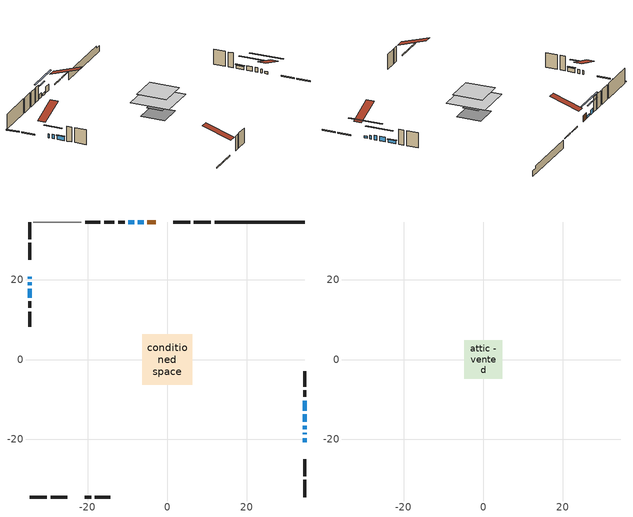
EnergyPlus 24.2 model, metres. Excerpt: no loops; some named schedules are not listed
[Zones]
conditioned space
 floor othersidecoefficients (Floor1 construction): -2.59,-2.59 -2.59,2.59 2.59,2.59 2.59,-2.59 z0.55
 floor adiabatic (AdiabaticFloorConstruction): -6.32,-6.32 -6.32,6.32 6.32,6.32 6.32,-6.32 z2.99
 floor foundation (Slab1 construction): -3.94,-3.94 -3.94,3.94 3.94,3.94 3.94,-3.94 z-2.04
 wall outside (RimJoist1 construction): 11,34.58 6.69,34.58 / -34.58,-34.58 -30.27,-34.58 / -34.58,34.58 -34.58,30.27 / 34.58,-34.58 34.58,-30.27 z0.55:0.85
 wall outside (RimJoist2 construction): 5.76,34.58 1.51,34.58 / -29.34,-34.58 -25.09,-34.58 / -34.58,29.34 -34.58,25.09 / 34.58,-29.34 34.58,-25.09 z0.55:0.85
 wall outside (AdiabaticWallConstruction 1): -2.83,34.58 -5,34.58 z0.55:2.58
 wall outside (AdiabaticWallConstruction): -34.58,20.76 -34.58,20.33 / 34.58,-18.86 34.58,-18.44 z0.55:1.77; 34.58,-20.76 34.58,-19.79 / -5.92,34.58 -7.4,34.58 z0.55:1.26; 34.58,-17.51 34.58,-16.65 z0.55:2.08; 34.58,-15.72 34.58,-13.79 / -8.32,34.58 -9.8,34.58 z0.55:2.02; 34.58,-12.86 34.58,-10.32 z0.55:1.57; -34.58,19.41 -34.58,18.7 / -34.58,17.77 -34.58,15.53 z0.55:1.87
 wall outside (Wall1 construction): -10.73,34.58 -12.36,34.58 / -20.75,-34.58 -19.12,-34.58 / -34.58,14.6 -34.58,12.97 / 34.58,-9.39 34.58,-7.76 z0.55:5.43
 wall outside (Wall3 construction): -16.81,34.58 -20.65,34.58 / -18.2,-34.58 -14.35,-34.58 / -34.58,12.05 -34.58,8.2 / 34.58,-6.83 34.58,-2.98 z0.55:5.43
 wall foundation (FoundationWall1 construction): 11.93,34.58,-2.04 11.93,34.58,0.55 32.32,34.58,0.55 32.32,34.58,-0.21 34.58,34.58,-0.21 34.58,34.58,-2.04
 wall othersidecoefficients (Wall2 construction): -13.29,34.58 -15.88,34.58 z0.55:5.43
 wall adiabatic (Wall4 construction): -21.58,34.58 -33.66,34.58 z0.55:5.43
 window (WindowConstruction 6): -34.58,20.75 -34.58,20.34 z0.55:1.77
 window (WindowConstruction 8): 34.58,-20.75 34.58,-19.79 z0.55:1.26
 window (WindowConstruction 9): -5.92,34.58 -7.4,34.58 z0.55:1.26
 window (WindowConstruction 7): 34.58,-18.86 34.58,-18.44 z0.55:1.77
 window (WindowConstruction): 34.58,-17.51 34.58,-16.65 z0.55:2.07
 window (WindowConstruction 1): 34.58,-15.72 34.58,-13.79 z0.55:2.02
 window (WindowConstruction 2): -8.33,34.58 -9.8,34.58 z0.55:2.02
 window (WindowConstruction 3): 34.58,-12.86 34.58,-10.32 z0.55:1.56
 window (WindowConstruction 4): -34.58,19.41 -34.58,18.7 z0.55:1.87
 window (WindowConstruction 5): -34.58,17.77 -34.58,15.53 z0.55:1.87
 door (Door): -2.83,34.58 -5,34.58 z0.55:2.58
 ceiling adiabatic (AdiabaticFloorConstruction): 6.32,-6.32 6.32,6.32 -6.32,6.32 -6.32,-6.32 z2.99
attic - vented
 floor to conditioned space (Floor2 construction Reversed): -4.83,-4.83 -4.83,4.83 4.83,4.83 4.83,-4.83 z5.43
 roof outside (Roof1 construction): -1.9,34.58,5.43 -1.9,25.17,8.56 0.58,25.17,8.56 0.58,34.58,5.43; -21.68,-34.58,5.43 -21.68,-25.17,8.56 -24.16,-25.17,8.56 -24.16,-34.58,5.43; -34.58,21.68,5.43 -25.17,21.68,8.56 -25.17,24.16,8.56 -34.58,24.16,5.43; 34.58,-21.68,5.43 25.17,-21.68,8.56 25.17,-24.16,8.56 34.58,-24.16,5.43
shading: 34.58,-14.71 34.58,-25.84 35,-25.84 35,-14.71 z6.34; -12.48,34.58 -0.84,34.58 -0.84,35 -12.48,35 z6.34; 34.58,-14.01 34.58,-20.15 35,-20.15 35,-14.01 z4.71; 34.58,-11.15 34.58,-18.36 35,-18.36 35,-11.15 z4.66; -12.44,34.58 -5.69,34.58 -5.69,35 -12.44,35 z4.66; 34.58,-10.12 34.58,-13.06 35,-13.06 35,-10.12 z1.77; -34.58,16.06 -34.58,22.05 -35,22.05 -35,16.06 z4.51; -34.58,15.33 -34.58,17.97 -35,17.97 -35,15.33 z2.07
[Building]
Building 1: Terrain=Suburbs
[Site:Location]
Edmonton Intl AP_AB: Latitude {deg}=53.31; Longitude {deg}=-113.58; Time Zone {hr}=-7; Elevation {m}=723; Keep Site Location Information=Yes
[Site:GroundTemperature:Shallow]
-1.56185, -3.61833, -3.78302, -2.80711, 1.11059, 5.01004, 8.39065, 10.5322, 10.7141, 8.97234, 5.67794, 1.89811
[Site:WaterMainsTemperature]
Calculation Method=Schedule; Temperature Schedule=mains temperature schedule
[Material] Roughness=Rough; Thermal Absorptance=0.9
Name | Thickness {m} | Conductivity {W/m-K} | Density {kg/m3} | Specific Heat {J/kg-K} | Solar Absorptance | Visible Absorptance
asphalt or fiberglass shingles | 0.00635 | 0.162714 | 1121.4 | 1465.45 | 0.4 | 0.4
ceiling loosefill ins | 0.254 | 0.0480833 | 16.02 | 1046.75 | 0.7 | 0.7
ceiling stud and cavity | 0.1397 | 0.197355 | 65.682 | 1177.47 | 0.7 | 0.7
concrete 4.0 in. | 0.1016 | 1.803125 | 2242.8 | 837.4 | 0.7 | 0.7
concrete 8.0 in. | 0.2032 | 1.803125 | 2242.8 | 837.4 | 0.7 | 0.7
door material | 0.04445 | 0.053851 | 512.64 | 1214.23 | 0.7 | 0.7
exterior vertical ins | 0.0483764 | 0.029427 | 32.04 | 1214.23 | 0.7 | 0.7
floor covering | 0.0127 | 0.0433444 | 54.468 | 1339.84 | 0.6 | 0.6
floor rigid ins | 0.103632 | 0.029427 | 32.04 | 1214.23 | 0.7 | 0.7
floor rigid ins 1; wall rigid ins 2 | 0.512978 | 0.029427 | 32.04 | 1214.23 | 0.7 | 0.7
floor stud and cavity | 0.1397 | 0.296149 | 92.3553 | 1139.71 | 0.7 | 0.7
floor stud and cavity 1 | 0.1397 | 1.75129 | 37.0049 | 1207.88 | 0.7 | 0.7
furniture material conditioned space 1 | 0.1524 | 0.115458 | 640.8 | 1214.23 | 0.6 | 0.6
gypsum board | 0.0127 | 0.160291 | 801 | 837.4 | 0.6 | 0.6
gypsum board 1 | 0.0127 | 0.160291 | 801 | 837.4 | 0.7 | 0.7
osb sheathing 0.5 in. | 0.0127 | 0.115458 | 512.64 | 1214.23 | 0.7 | 0.7
osb sheathing 0.75 in. | 0.01905 | 0.115458 | 512.64 | 1214.23 | 0.7 | 0.7
osb sheathing 2.0 in. | 0.0508 | 0.115458 | 512.64 | 1214.23 | 0.7 | 0.7
rim joist rigid ins; wall rigid ins | 0.051816 | 0.029427 | 32.04 | 1214.23 | 0.7 | 0.7
rim joist stud and cavity | 0.0508 | 0.0451077 | 125.044 | 1163.47 | 0.6 | 0.6
rim joist stud and cavity 1 | 0.0508 | 0.0315101 | 125.044 | 1163.47 | 0.6 | 0.6
wall rigid ins 1 | 0.051816 | 0.029427 | 32.04 | 1214.23 | 0.4 | 0.4
wall stud and cavity | 0.1397 | 0.28235 | 139.0536 | 1170.24 | 0.7 | 0.7
wall stud and cavity 1 | 0.1397 | 0.324443 | 139.0536 | 1170.24 | 0.7 | 0.7
wall stud and cavity 2 | 0.1397 | 0.260132 | 139.0536 | 1170.24 | 0.7 | 0.7
wall stud and cavity 3 | 0.1397 | 0.199574 | 139.0536 | 1170.24 | 0.7 | 0.7
wall stud and cavity 4 | 0.0889 | 0.380278 | 52.3479 | 1209.89 | 0.7 | 0.7
wall stud and cavity 5 | 0.0889 | 0.391764 | 83.0341 | 1211.67 | 0.7 | 0.7
wood siding | 0.0254 | 0.102417 | 544.68 | 1172.36 | 0.4 | 0.4
wood siding 1; wood siding 2; wood siding 3 | 0.0254 | 0.102417 | 544.68 | 1172.36 | 0.7 | 0.7
[WindowMaterial:SimpleGlazingSystem]
Name | U-Factor {W/m2-K} | Solar Heat Gain Coefficient
WindowMaterial | 2.370565 | 0.52
WindowMaterial 1 | 2.38419 | 0.65
WindowMaterial 2 | 2.40407 | 0.64
WindowMaterial 3 | 2.38249 | 0.52
WindowMaterial 4 | 2.35637 | 0.52
WindowMaterial 5 | 2.3859 | 0.65
WindowMaterial 6 | 2.57895 | 0.56
WindowMaterial 7 | 2.52274 | 0.46
WindowMaterial 8 | 2.49491 | 0.6
[Construction]
AdiabaticFloorConstruction: floor stud and cavity 1, floor rigid ins 1, osb sheathing 0.75 in., floor covering
AdiabaticWallConstruction: wood siding 2, wall rigid ins 2, wall stud and cavity 4, gypsum board
AdiabaticWallConstruction 1: wood siding 3, wall rigid ins 2, wall stud and cavity 4, gypsum board
Door: door material
Floor1 construction: floor stud and cavity, floor rigid ins, osb sheathing 0.75 in., floor covering
Floor2 construction Reversed: gypsum board, ceiling stud and cavity, ceiling loosefill ins
FoundationWall1 construction: concrete 8.0 in., gypsum board 1
furniture construction conditioned space 1: furniture material conditioned space 1
PartitionWallConstruction: gypsum board, wall stud and cavity 5, gypsum board
RimJoist1 construction: wood siding 1, rim joist rigid ins, osb sheathing 2.0 in., rim joist stud and cavity
RimJoist2 construction: wood siding 1, osb sheathing 2.0 in., rim joist stud and cavity 1
Roof1 construction: asphalt or fiberglass shingles
Slab1 construction: concrete 4.0 in.
Wall1 construction: wood siding, wall rigid ins, osb sheathing 0.5 in., wall stud and cavity, gypsum board
Wall2 construction: wall rigid ins 1, osb sheathing 0.5 in., wall stud and cavity 1, gypsum board
Wall3 construction: wood siding, wall rigid ins, osb sheathing 0.5 in., wall stud and cavity 2, gypsum board
Wall4 construction: wall rigid ins 1, osb sheathing 0.5 in., wall stud and cavity 3, gypsum board
WindowConstruction: WindowMaterial
WindowConstruction 1: WindowMaterial 1
WindowConstruction 2: WindowMaterial 2
WindowConstruction 3: WindowMaterial 3
WindowConstruction 4: WindowMaterial 4
WindowConstruction 5: WindowMaterial 5
WindowConstruction 6; WindowConstruction 7: WindowMaterial 6
WindowConstruction 8: WindowMaterial 7
WindowConstruction 9: WindowMaterial 8
[Zone] Multiplier=1; Part of Total Floor Area=Yes
Name | Volume {m3}
attic - vented | 47.5434
conditioned space | 580.6
[Space]
Name | Zone | Volume {m3}
attic - vented 1 | attic - vented | 47.5434
conditioned space 1 | conditioned space | 580.6
[ZoneInfiltration:EffectiveLeakageArea]
infil attic - vented 1: Zone or Space=attic - vented 1; Schedule=Always On Discrete; Effective Air Leakage Area {cm2}=3247.3; Stack Coefficient=0.000218144; Wind Coefficient=9.97911e-06
[ZoneMixing]
whole house fan mix: Zone or Space=attic - vented; Schedule=Always On Continuous; Design Flow Rate Calculation Method=Flow/Zone; Design Flow Rate {m3/s}=0; Source Zone or Space=conditioned space
[SurfaceProperty:OtherSideCoefficients]
other non-freezing space: Combined Convective/Radiative Film Coefficient {W/m2-K}=8.35; Constant Temperature Coefficient=1; External Dry-Bulb Temperature Coefficient=0; Ground Temperature Coefficient=0; Wind Speed Coefficient=0; Zone Air Temperature Coefficient=0; Constant Temperature Schedule=other non-freezing space; Previous Other Side Temperature Coefficient=0
[SurfaceProperty:ExposedFoundationPerimeter]
Slab1: Exposed Perimeter Calculation Method=TotalExposedPerimeter; Total Exposed Perimeter {m}=22.656
[InternalMass] Zone or ZoneList=conditioned space; Space or SpaceList=conditioned space 1
Name | Construction | Surface Area {m2}
furniture mass conditioned space 1 | furniture construction conditioned space 1 | 99.584
partition wall mass | PartitionWallConstruction | 248.96
[Lights]
interior lighting: Zone or ZoneList or Space or SpaceList=conditioned space 1; Schedule=interior lighting schedule; Design Level Calculation Method=LightingLevel; Lighting Level {W}=343.2; Return Air Fraction=0; Fraction Radiant=0.6; Fraction Visible=0.2; Fraction Replaceable=1
[People]
occupants: Zone or ZoneList or Space or SpaceList=conditioned space 1; Number of People Schedule=occupants schedule; Number of People Calculation Method=People; Number of People=3; Fraction Radiant=0.314171; Sensible Heat Fraction=0.56303; Activity Level Schedule=occupants activity schedule; Carbon Dioxide Generation Rate {m3/s-W}=0; Enable ASHRAE 55 Comfort Warnings=No; Mean Radiant Temperature Calculation Type=EnclosureAveraged
[ElectricEquipment] Zone or ZoneList or Space or SpaceList=conditioned space 1; Design Level Calculation Method=EquipmentLevel
Name | Schedule | Design Level {W} | Fraction Latent | Fraction Radiant | Fraction Lost
clothes dryer | clothes dryer schedule | 140.772 | 0.015 | 0.081 | 0.85
clothes washer | clothes washer schedule | 32.1985 | 0.03 | 0.162 | 0.7
cooking range | cooking range schedule | 208.969 | 0.08 | 0.432 | 0.2
dishwasher | dishwasher schedule | 66.8632 | 0.3 | 0.18 | 0.4
fridge | fridge schedule | 72.9452 | 0 | 0.6 | 0
mech vent bath fan 0 | mech vent bath fan 0 schedule | 50.2 | 0 | 0 | 1
mech vent bath fan 1 | mech vent bath fan 1 schedule | 50.2 | 0 | 0 | 1
mech vent house fan | mech vent house fan schedule | 22.6267 | 0 | 0 | 0.5
mech vent house fan cfis | mech vent house fan cfis schedule | 0 | 0 | 0 | 0
mech vent range fan 0 | mech vent range fan 0 schedule | 57 | 0 | 0 | 1
misc plug loads | misc plug loads schedule | 494.7 | 0.045 | 0.513 | 0.1
whole house fan | Always On Discrete | 0 | 0 | 0 | 1
[OtherEquipment] Zone or ZoneList or Space or SpaceList=conditioned space 1; Design Level Calculation Method=EquipmentLevel
Name | Fuel Type | Schedule | Design Level {W} | Fraction Latent | Fraction Radiant | Fraction Lost
clothes dryer 1 | Electricity | clothes dryer schedule | 0 | 0.015 | 0.081 | 0.85
cooking range 1 | Electricity | cooking range schedule | 0 | 0.08 | 0.432 | 0.2
general water use latent | None | general water use schedule | 59.3978 | 1 | 0 | 0
general water use sensible | None | general water use schedule | -58.539 | 0 | 0.6 | 0
mech vent house fan latent load | None | Always On Discrete | 0 | 1 | 0 | 0
mech vent house fan sensible load | None | Always On Discrete | 0 | 0 | 0 | 0
water heater energy adjustment1 | NaturalGas | Always On Discrete | 0.01 | 0 | 0 | 1
[ZoneInfiltration:DesignFlowRate] Zone or ZoneList or Space or SpaceList=conditioned space 1; Schedule=Always On Discrete; Design Flow Rate Calculation Method=Flow/Zone; Design Flow Rate {m3/s}=0
infil flow; natural vent flow; whole house fan flow
[AvailabilityManager:Scheduled]
furnace airloop Availability Manager: Schedule=Always On Discrete
[Foundation:Kiva]
Foundation Kiva 1: Initial Indoor Air Temperature {C}=18; Wall Height Above Grade {m}=0.550012; Wall Depth Below Slab {m}=0.2032; Custom Block Material Name 1=exterior vertical ins; Custom Block Depth 1 {m}=2.59001; Custom Block X Position 1 {m}=0.2159; Custom Block Z Position 1 {m}=0
[Foundation:Kiva:Settings]
Soil Conductivity {W/m-K}=0.849921; Soil Density {kg/m3}=1842.3; Soil Specific Heat {J/kg-K}=418.7; Ground Solar Absorptivity=0.9; Ground Thermal Absorptivity=0.9; Ground Surface Roughness {m}=0.03; Far-Field Width {m}=40; Deep-Ground Boundary Condition=ZeroFlux; Deep-Ground Depth {m}=40; Minimum Cell Dimension {m}=0.2; Maximum Cell Growth Coefficient=3; Simulation Timestep=Timestep
[Exterior:Lights]
exterior lighting: Schedule=exterior lighting schedule; Design Level {W}=75.6
[EnergyManagementSystem:GlobalVariable]
furnace_airloop_Fan_RTF
infil_program_Qfan
infil_program_Qinf
natural_vent_program_Qnv
natural_vent_program_Qwhf
[EnergyManagementSystem:Sensor]
Name | Output:Variable or Output:Meter Index Key | Output:Variable or Output:Meter
airflow_gain | infil flow | Infiltration Sensible Heat Gain Energy
airflow_gain_1 | natural vent flow | Infiltration Sensible Heat Gain Energy
airflow_gain_2 | whole house fan flow | Infiltration Sensible Heat Gain Energy
airflow_loss | infil flow | Infiltration Sensible Heat Loss Energy
airflow_loss_1 | natural vent flow | Infiltration Sensible Heat Loss Energy
airflow_loss_2 | whole house fan flow | Infiltration Sensible Heat Loss Energy
clg_load_cond |  | Cooling:EnergyTransfer:Zone:CONDITIONED SPACE
clg_sp_s; clg_sp_s_1 | cooling setpoint | Schedule Value
clothes_dryer_exhaust_0_sch_s | clothes dryer exhaust 0 schedule | Schedule Value
cool_season | cooling season schedule | Schedule Value
htg_load_cond |  | Heating:EnergyTransfer:Zone:CONDITIONED SPACE
htg_sp_s; htg_sp_s_1 | heating setpoint | Schedule Value
ig_ee_conv | clothes dryer | Electric Equipment Convective Heating Energy
ig_ee_conv_2 | cooking range | Electric Equipment Convective Heating Energy
ig_ee_conv_4 | fridge | Electric Equipment Convective Heating Energy
ig_ee_conv_5 | misc plug loads | Electric Equipment Convective Heating Energy
ig_ee_conv_6 | whole house fan | Electric Equipment Convective Heating Energy
ig_ee_rad | clothes dryer | Electric Equipment Radiant Heating Energy
ig_ee_rad_2 | cooking range | Electric Equipment Radiant Heating Energy
ig_ee_rad_4 | fridge | Electric Equipment Radiant Heating Energy
ig_ee_rad_5 | misc plug loads | Electric Equipment Radiant Heating Energy
ig_ee_rad_6 | whole house fan | Electric Equipment Radiant Heating Energy
ig_lgt_conv | interior lighting | Lights Convective Heating Energy
ig_lgt_rad | interior lighting | Lights Radiant Heating Energy
ig_lgt_vis | interior lighting | Lights Visible Radiation Heating Energy
ig_oe_conv | clothes dryer 1 | Other Equipment Convective Heating Energy
ig_oe_conv_1 | cooking range 1 | Other Equipment Convective Heating Energy
ig_oe_conv_2 | general water use latent | Other Equipment Convective Heating Energy
ig_oe_conv_3 | general water use sensible | Other Equipment Convective Heating Energy
ig_oe_conv_4 | water heater energy adjustment1 | Other Equipment Convective Heating Energy
ig_oe_rad | clothes dryer 1 | Other Equipment Radiant Heating Energy
ig_oe_rad_1 | cooking range 1 | Other Equipment Radiant Heating Energy
ig_oe_rad_2 | general water use latent | Other Equipment Radiant Heating Energy
ig_oe_rad_3 | general water use sensible | Other Equipment Radiant Heating Energy
ig_oe_rad_4 | water heater energy adjustment1 | Other Equipment Radiant Heating Energy
ig_ppl_conv | occupants | People Convective Heating Energy
ig_ppl_rad | occupants | People Radiant Heating Energy
im_conv | furniture mass conditioned space 1 | Surface Inside Face Convection Heat Gain Energy
im_conv_1 | partition wall mass | Surface Inside Face Convection Heat Gain Energy
im_ig | furniture mass conditioned space 1 | Surface Inside Face Internal Gains Radiation Heat Gain Energy
im_ig_1 | partition wall mass | Surface Inside Face Internal Gains Radiation Heat Gain Energy
im_lgt | furniture mass conditioned space 1 | Surface Inside Face Lights Radiation Heat Gain Energy
im_lgt_1 | partition wall mass | Surface Inside Face Lights Radiation Heat Gain Energy
im_sol | furniture mass conditioned space 1 | Surface Inside Face Solar Radiation Heat Gain Energy
im_sol_1 | partition wall mass | Surface Inside Face Solar Radiation Heat Gain Energy
im_surf | furniture mass conditioned space 1 | Surface Inside Face Net Surface Thermal Radiation Heat Gain Energy
im_surf_1 | partition wall mass | Surface Inside Face Net Surface Thermal Radiation Heat Gain Energy
mech_vent_bath_fan_0_sch_s | mech vent bath fan 0 schedule | Schedule Value
mech_vent_bath_fan_1_sch_s | mech vent bath fan 1 schedule | Schedule Value
mech_vent_range_fan_0_sch_s | mech vent range fan 0 schedule | Schedule Value
mv_conv | mech vent bath fan 0 | Electric Equipment Convective Heating Energy
mv_conv_1 | mech vent bath fan 1 | Electric Equipment Convective Heating Energy
mv_conv_2 | mech vent house fan | Electric Equipment Convective Heating Energy
mv_conv_3 | mech vent house fan cfis | Electric Equipment Convective Heating Energy
mv_conv_4 | mech vent range fan 0 | Electric Equipment Convective Heating Energy
mv_conv_5 | mech vent house fan latent load | Other Equipment Convective Heating Energy
mv_conv_6 | mech vent house fan sensible load | Other Equipment Convective Heating Energy
mv_rad | mech vent bath fan 0 | Electric Equipment Radiant Heating Energy
mv_rad_1 | mech vent bath fan 1 | Electric Equipment Radiant Heating Energy
mv_rad_2 | mech vent house fan | Electric Equipment Radiant Heating Energy
mv_rad_3 | mech vent house fan cfis | Electric Equipment Radiant Heating Energy
mv_rad_4 | mech vent range fan 0 | Electric Equipment Radiant Heating Energy
mv_rad_5 | mech vent house fan latent load | Other Equipment Radiant Heating Energy
mv_rad_6 | mech vent house fan sensible load | Other Equipment Radiant Heating Energy
natural_vent_s | natural vent schedule | Schedule Value
oa_temp |  | Site Outdoor Air Drybulb Temperature
out_pb_s |  | Site Outdoor Air Barometric Pressure
out_wt_s |  | Site Outdoor Air Humidity Ratio
site_vw_s |  | Site Wind Speed
ss_back_out | Window1 | Surface Window Shortwave from Zone Back Out Window Heat Transfer Rate
ss_back_out_1 | Window10 | Surface Window Shortwave from Zone Back Out Window Heat Transfer Rate
ss_back_out_2 | Window11 | Surface Window Shortwave from Zone Back Out Window Heat Transfer Rate
ss_back_out_3 | Window2 | Surface Window Shortwave from Zone Back Out Window Heat Transfer Rate
ss_back_out_4 | Window3 | Surface Window Shortwave from Zone Back Out Window Heat Transfer Rate
ss_back_out_5 | Window4 | Surface Window Shortwave from Zone Back Out Window Heat Transfer Rate
ss_back_out_6 | Window5 | Surface Window Shortwave from Zone Back Out Window Heat Transfer Rate
ss_back_out_7 | Window6 | Surface Window Shortwave from Zone Back Out Window Heat Transfer Rate
ss_back_out_8 | Window8 | Surface Window Shortwave from Zone Back Out Window Heat Transfer Rate
ss_back_out_9 | Window9 | Surface Window Shortwave from Zone Back Out Window Heat Transfer Rate
ss_conv | Door1 | Surface Inside Face Convection Heat Gain Energy
ss_conv_1 | Window1 | Surface Inside Face Convection Heat Gain Energy
ss_conv_10 | Window9 | Surface Inside Face Convection Heat Gain Energy
ss_conv_2 | Window10 | Surface Inside Face Convection Heat Gain Energy
ss_conv_3 | Window11 | Surface Inside Face Convection Heat Gain Energy
ss_conv_4 | Window2 | Surface Inside Face Convection Heat Gain Energy
ss_conv_5 | Window3 | Surface Inside Face Convection Heat Gain Energy
ss_conv_6 | Window4 | Surface Inside Face Convection Heat Gain Energy
ss_conv_7 | Window5 | Surface Inside Face Convection Heat Gain Energy
ss_conv_8 | Window6 | Surface Inside Face Convection Heat Gain Energy
ss_conv_9 | Window8 | Surface Inside Face Convection Heat Gain Energy
ss_ig | Door1 | Surface Inside Face Internal Gains Radiation Heat Gain Energy
ss_ig_1 | Window1 | Surface Inside Face Internal Gains Radiation Heat Gain Energy
ss_ig_10 | Window9 | Surface Inside Face Internal Gains Radiation Heat Gain Energy
ss_ig_2 | Window10 | Surface Inside Face Internal Gains Radiation Heat Gain Energy
ss_ig_3 | Window11 | Surface Inside Face Internal Gains Radiation Heat Gain Energy
ss_ig_4 | Window2 | Surface Inside Face Internal Gains Radiation Heat Gain Energy
ss_ig_5 | Window3 | Surface Inside Face Internal Gains Radiation Heat Gain Energy
ss_ig_6 | Window4 | Surface Inside Face Internal Gains Radiation Heat Gain Energy
ss_ig_7 | Window5 | Surface Inside Face Internal Gains Radiation Heat Gain Energy
ss_ig_8 | Window6 | Surface Inside Face Internal Gains Radiation Heat Gain Energy
ss_ig_9 | Window8 | Surface Inside Face Internal Gains Radiation Heat Gain Energy
ss_lgt | Door1 | Surface Inside Face Lights Radiation Heat Gain Energy
ss_sol | Door1 | Surface Inside Face Solar Radiation Heat Gain Energy
ss_surf | Door1 | Surface Inside Face Net Surface Thermal Radiation Heat Gain Energy
ss_surf_1 | Window1 | Surface Inside Face Net Surface Thermal Radiation Heat Gain Energy
ss_surf_10 | Window9 | Surface Inside Face Net Surface Thermal Radiation Heat Gain Energy
ss_surf_2 | Window10 | Surface Inside Face Net Surface Thermal Radiation Heat Gain Energy
ss_surf_3 | Window11 | Surface Inside Face Net Surface Thermal Radiation Heat Gain Energy
ss_surf_4 | Window2 | Surface Inside Face Net Surface Thermal Radiation Heat Gain Energy
ss_surf_5 | Window3 | Surface Inside Face Net Surface Thermal Radiation Heat Gain Energy
ss_surf_6 | Window4 | Surface Inside Face Net Surface Thermal Radiation Heat Gain Energy
ss_surf_7 | Window5 | Surface Inside Face Net Surface Thermal Radiation Heat Gain Energy
ss_surf_8 | Window6 | Surface Inside Face Net Surface Thermal Radiation Heat Gain Energy
ss_surf_9 | Window8 | Surface Inside Face Net Surface Thermal Radiation Heat Gain Energy
ss_trans_in | Window1 | Surface Window Transmitted Solar Radiation Rate
ss_trans_in_1 | Window10 | Surface Window Transmitted Solar Radiation Rate
ss_trans_in_2 | Window11 | Surface Window Transmitted Solar Radiation Rate
ss_trans_in_3 | Window2 | Surface Window Transmitted Solar Radiation Rate
ss_trans_in_4 | Window3 | Surface Window Transmitted Solar Radiation Rate
ss_trans_in_5 | Window4 | Surface Window Transmitted Solar Radiation Rate
ss_trans_in_6 | Window5 | Surface Window Transmitted Solar Radiation Rate
ss_trans_in_7 | Window6 | Surface Window Transmitted Solar Radiation Rate
ss_trans_in_8 | Window8 | Surface Window Transmitted Solar Radiation Rate
ss_trans_in_9 | Window9 | Surface Window Transmitted Solar Radiation Rate
ss_trans_out | Window1 | Surface Inside Face Initial Transmitted Diffuse Transmitted Out Window Solar Radiation Rate
ss_trans_out_1 | Window10 | Surface Inside Face Initial Transmitted Diffuse Transmitted Out Window Solar Radiation Rate
ss_trans_out_2 | Window11 | Surface Inside Face Initial Transmitted Diffuse Transmitted Out Window Solar Radiation Rate
ss_trans_out_3 | Window2 | Surface Inside Face Initial Transmitted Diffuse Transmitted Out Window Solar Radiation Rate
ss_trans_out_4 | Window3 | Surface Inside Face Initial Transmitted Diffuse Transmitted Out Window Solar Radiation Rate
ss_trans_out_5 | Window4 | Surface Inside Face Initial Transmitted Diffuse Transmitted Out Window Solar Radiation Rate
ss_trans_out_6 | Window5 | Surface Inside Face Initial Transmitted Diffuse Transmitted Out Window Solar Radiation Rate
ss_trans_out_7 | Window6 | Surface Inside Face Initial Transmitted Diffuse Transmitted Out Window Solar Radiation Rate
ss_trans_out_8 | Window8 | Surface Inside Face Initial Transmitted Diffuse Transmitted Out Window Solar Radiation Rate
ss_trans_out_9 | Window9 | Surface Inside Face Initial Transmitted Diffuse Transmitted Out Window Solar Radiation Rate
s_conv | Floor1 | Surface Inside Face Convection Heat Gain Energy
s_conv_1 | Floor2 | Surface Inside Face Convection Heat Gain Energy
s_conv_10 | RimJoist2:180 | Surface Inside Face Convection Heat Gain Energy
s_conv_11 | RimJoist2:270 | Surface Inside Face Convection Heat Gain Energy
s_conv_12 | RimJoist2:90 | Surface Inside Face Convection Heat Gain Energy
s_conv_13 | Slab1 | Surface Inside Face Convection Heat Gain Energy
s_conv_14 | Wall1:0 | Surface Inside Face Convection Heat Gain Energy
s_conv_15 | Wall1:180 | Surface Inside Face Convection Heat Gain Energy
s_conv_16 | Wall1:270 | Surface Inside Face Convection Heat Gain Energy
s_conv_17 | Wall1:90 | Surface Inside Face Convection Heat Gain Energy
s_conv_18 | Wall2 | Surface Inside Face Convection Heat Gain Energy
s_conv_19 | Wall3:0 | Surface Inside Face Convection Heat Gain Energy
